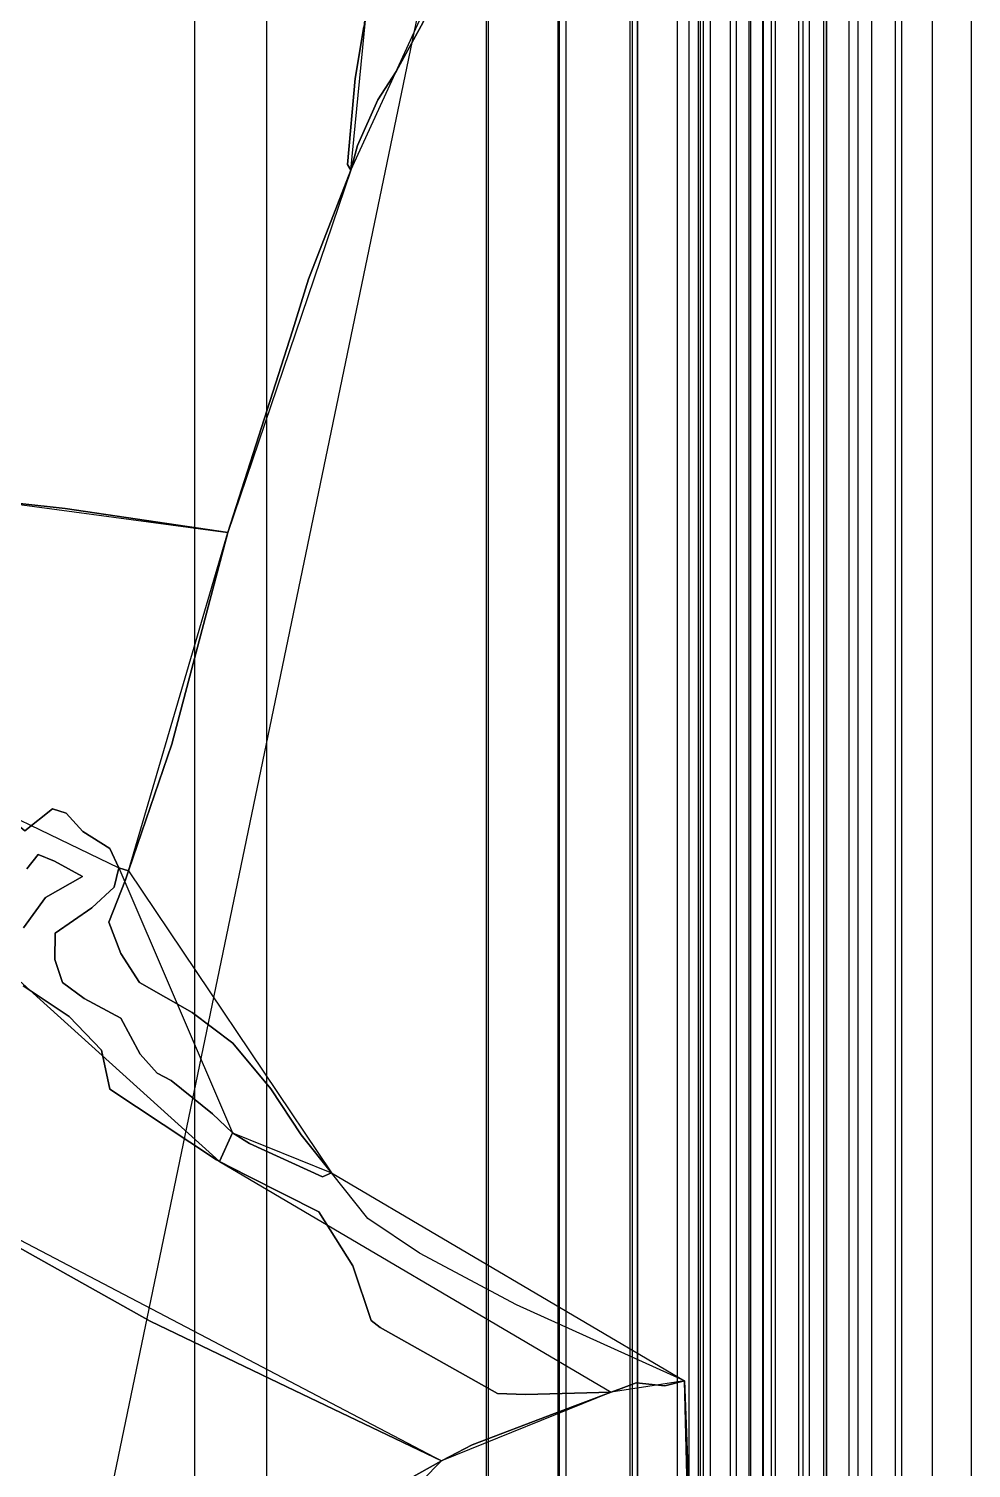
# Model space of a CAD drawing. Extents: x -6790 to 12600, y -1098 to 2171.
# Drawn here: x 1001.5 to 1089.3, y 358.6 to 492.6 of the extents above; entities that cross this region are included whole.
import ezdxf

# ---------------------------------------------------------------- set-up
doc = ezdxf.new("R2010")
doc.units = 0

msp = doc.modelspace()

# ---------------------------------------------------------------- linework, layer by layer
for points in [[(-7.08, 736.63), (1089.28, 736.63), (1089.28, -7.08), (-7.08, -7.08), (-7.08, 736.63)], [(-7, 729.06), (1082.8, 729.06), (1082.8, -7), (-7, -7), (-7, 729.06)], [(962.98, 0), (0, 0), (0, 729.55), (962.98, 729.55), (1082.21, 729.55), (1082.21, 684.35), (1082.21, 647.53), (1082.21, 629.33), (1082.21, 621.61), (1082.21, 608.99), (1082.21, 143.11), (1082.21, 79.56), (1082.21, 36.87), (1082.21, 0), (962.98, 0)], [(-6.94, 722.27), (1075.52, 722.27), (1075.52, -6.94), (-6.94, -6.94), (-6.94, 722.27)], [(-6.94, 722.27), (1075.52, 722.27), (1075.52, -6.94), (-6.94, -6.94), (-6.94, 722.27)], [(935.17, 0), (0, 0), (0, 722.06), (957.79, 722.06), (1075.8, 722.06), (1075.8, 677.32), (935.17, 0)], [(-6.92, 720.6), (1085.66, 720.6), (1085.66, -6.92), (-6.92, -6.92), (-6.92, 720.6)], [(-6.9, 718.36), (1069.9, 718.36), (1069.9, -6.9), (-6.9, -6.9), (-6.9, 718.36)], [(951.67, 0), (0, 0), (0, 715.33), (951.67, 715.33), (1068.58, 715.33), (1068.58, 671.01), (1068.58, 634.91), (1068.58, 617.06), (1068.58, 609.49), (1068.58, 597.12), (1068.58, 140.32), (1068.58, 78.01), (1068.58, 36.15), (1068.58, 0), (951.67, 0)], [(951.67, 0), (0, 0), (0, 715.33), (951.67, 715.33), (1068.58, 715.33), (1068.58, 671.01), (1068.58, 634.91), (1068.58, 617.06), (1068.58, 609.49), (1068.58, 597.12), (1068.58, 140.32), (1068.58, 78.01), (1068.58, 36.15), (1068.58, 0), (951.67, 0)], [(962.1, 0), (0, 0), (0, 713.68), (962.1, 713.68), (1078.73, 713.68), (1078.73, 669.46), (1078.73, 633.44), (1078.73, 615.64), (1078.73, 608.09), (1078.73, 595.74), (1078.73, 140), (1078.73, 77.83), (1078.73, 36.07), (1078.73, 0), (962.1, 0)], [(-6.84, 712.46), (1069.85, 712.46), (1069.85, -6.84), (-6.84, -6.84), (-6.84, 712.46)], [(-6.84, 712.33), (1068.74, 712.33), (1068.74, -6.84), (-6.84, -6.84), (-6.84, 712.33)], [(-6.84, 712.33), (1077.89, 712.33), (1077.89, -6.84), (-6.84, -6.84), (-6.84, 712.33)], [(-6.84, 711.5), (1057.72, 711.5), (1057.72, -6.84), (-6.84, -6.84), (-6.84, 711.5)], [(946.73, 0), (0, 0), (0, 711.46), (946.73, 711.46), (1063, 711.46), (1063, 667.37), (1063, 631.47), (1063, 613.72), (1063, 606.19), (1063, 593.88), (1063, 139.56), (1063, 77.59), (1063, 35.96), (1063, 0), (946.73, 0)], [(-6.81, 709.32), (1070.67, 709.32), (1070.67, -6.81), (-6.81, -6.81), (-6.81, 709.32)], [(-6.8, 707.71), (1080, 707.71), (1080, -6.8), (-6.8, -6.8), (-6.8, 707.71)], [(-6.79, 706.62), (1064.98, 706.62), (1064.98, -6.79), (-6.79, -6.79), (-6.79, 706.62)], [(-6.78, 705.66), (1074.19, 705.66), (1074.19, -6.78), (-6.78, -6.78), (-6.78, 705.66)], [(947.69, 0), (0, 0), (0, 705.61), (947.69, 705.61), (1063, 705.61), (1063, 661.89), (1063, 626.28), (1063, 608.68), (1063, 601.22), (1063, 589.01), (1063, 138.42), (1063, 76.95), (1063, 35.66), (1063, 0), (947.69, 0)], [(946.6, 0), (0, 0), (0, 705.49), (946.6, 705.49), (1061.9, 705.49), (1061.9, 661.78), (1061.9, 626.17), (1061.9, 608.57), (1061.9, 601.11), (1061.9, 588.9), (1061.9, 138.39), (1061.9, 76.94), (1061.9, 35.66), (1061.9, 0), (946.6, 0)], [(955.75, 0), (0, 0), (0, 705.49), (955.75, 705.49), (1071.04, 705.49), (1071.04, 661.78), (1071.04, 626.17), (1071.04, 608.57), (1071.04, 601.11), (1071.04, 588.9), (1071.04, 138.39), (1071.04, 76.94), (1071.04, 35.66), (1071.04, 0), (955.75, 0)], [(-6.76, 704.06), (1073.61, 704.06), (1073.61, -6.76), (-6.76, -6.76), (-6.76, 704.06)], [(935.72, 0), (0, 0), (0, 704.66), (935.72, 704.66), (1050.88, 704.66), (1050.88, 661), (1050.88, 625.44), (1050.88, 607.86), (1050.88, 600.41), (1050.88, 588.21), (1050.88, 138.23), (1050.88, 76.85), (1050.88, 35.61), (1050.88, 0), (935.72, 0)], [(949.05, 0), (0, 0), (0, 702.5), (949.05, 702.5), (1063.86, 702.5), (1063.86, 658.98), (1063.86, 623.52), (1063.86, 605.99), (1063.86, 598.57), (1063.86, 586.41), (1063.86, 137.81), (1063.86, 76.61), (1063.86, 35.51), (1063.86, 0), (949.05, 0)], [(-6.74, 701.17), (1064.32, 701.17), (1064.32, -6.74), (-6.74, -6.74), (-6.74, 701.17)], [(958.65, 0), (0, 0), (0, 700.91), (958.65, 700.91), (1073.2, 700.91), (1073.2, 657.49), (1073.2, 622.11), (1073.2, 604.63), (1073.2, 597.21), (1073.2, 585.09), (1073.2, 137.49), (1073.2, 76.44), (1073.2, 35.43), (1073.2, 0), (958.65, 0)], [(943.82, 0), (0, 0), (0, 699.83), (943.82, 699.83), (1058.2, 699.83), (1058.2, 656.47), (1058.2, 621.15), (1058.2, 603.69), (1058.2, 596.29), (1058.2, 584.18), (1058.2, 137.28), (1058.2, 76.32), (1058.2, 35.37), (1058.2, 0), (943.82, 0)], [(-6.71, 698.93), (1023.67, 698.93), (1023.67, -6.71), (-6.71, -6.71), (-6.71, 698.93)], [(953.19, 0), (0, 0), (0, 698.88), (953.19, 698.88), (1067.41, 698.88), (1067.41, 655.58), (1067.41, 620.31), (1067.41, 602.87), (1067.41, 595.48), (1067.41, 583.39), (1067.41, 137.1), (1067.41, 76.22), (1067.41, 35.32), (1067.41, 0), (953.19, 0)], [(952.89, 0), (0, 0), (0, 697.29), (952.89, 697.29), (1066.84, 697.29), (1066.84, 654.09), (1066.84, 618.9), (1066.84, 601.5), (1066.84, 594.13), (1066.84, 582.06), (1066.84, 136.78), (1066.84, 76.05), (1066.84, 35.24), (1066.84, 0), (952.89, 0)], [(-6.68, 695.53), (1050.8, 695.53), (1050.8, -6.68), (-6.68, -6.68), (-6.68, 695.53)], [(-6.68, 695.15), (1058.21, 695.15), (1058.21, -6.68), (-6.68, -6.68), (-6.68, 695.15)], [(903.83, 0), (0, 0), (0, 692.21), (903.83, 692.21), (1016.96, 692.21), (1016.96, 649.33), (1016.96, 614.39), (1016.96, 597.12), (1016.96, 589.8), (1016.96, 577.82), (1016.96, 135.79), (1016.96, 75.49), (1016.96, 34.99), (1016.96, 0), (903.83, 0)], [(-6.62, 689.25), (1050.92, 689.25), (1050.92, -6.62), (-6.62, -6.62), (-6.62, 689.25)], [(931.54, 0), (0, 0), (0, 688.85), (931.54, 688.85), (1044.12, 688.85), (1044.12, 646.17), (1044.12, 611.4), (1044.12, 594.22), (1044.12, 586.93), (1044.12, 575.01), (1044.12, 135.13), (1044.12, 75.12), (1044.12, 34.82), (1044.12, 0), (931.54, 0)], [(939.02, 0), (0, 0), (0, 688.47), (939.02, 688.47), (1051.54, 688.47), (1051.54, 645.81), (1051.54, 611.07), (1051.54, 593.89), (1051.54, 586.61), (1051.54, 574.7), (1051.54, 135.05), (1051.54, 75.08), (1051.54, 34.8), (1051.54, 0), (939.02, 0)], [(932.74, 0), (0, 0), (0, 682.63), (932.74, 682.63), (1044.3, 682.63), (1044.3, 640.33), (1044.3, 605.88), (1044.3, 588.85), (1044.3, 581.63), (1044.3, 569.82), (1044.3, 133.91), (1044.3, 74.45), (1044.3, 34.5), (1044.3, 0), (932.74, 0)], [(-6.55, 681.62), (1064.05, 681.62), (1064.05, -6.55), (-6.55, -6.55), (-6.55, 681.62)], [(947.17, 0), (0, 0), (0, 675.07), (947.17, 675.07), (1057.5, 675.07), (1057.5, 633.24), (1057.5, 599.17), (1057.5, 582.33), (1057.5, 575.19), (1057.5, 563.51), (1057.5, 132.42), (1057.5, 73.62), (1057.5, 34.12), (1057.5, 0), (947.17, 0)], [(1075.8, 640.88), (1075.8, 622.87), (1075.8, 615.23), (1075.8, 602.74), (1075.8, 165.37), (1075.8, 640.88)], [(1034.01, 504.89), (1033.48, 500.26), (1032.75, 492.82), (1031.92, 488.01), (1031.21, 480), (1031.52, 479.47), (1034.01, 504.89)], [(1034.01, 504.89), (1033.48, 500.26), (1032.75, 492.82), (1031.92, 488.01), (1031.21, 480), (1031.52, 479.47), (1032.16, 481.76), (1034.04, 486.02), (1035.74, 488.64), (1038.27, 493.23), (1040.32, 497.57), (1042.79, 504.05), (1034.57, 504.79), (1034.01, 504.89)], [(1034.57, 504.79), (1034.01, 504.89), (1033.48, 500.26), (1032.75, 492.82), (1031.92, 488.01), (1031.21, 480), (1031.52, 479.47), (1032.16, 481.76), (1034.04, 486.02), (1035.74, 488.64), (1038.27, 493.23), (1040.32, 497.57), (1042.79, 504.05), (1034.57, 504.79)], [(1042.79, 504.05), (1040.32, 497.57), (1038.27, 493.23), (1035.74, 488.64), (1034.04, 486.02), (1032.16, 481.76), (1031.52, 479.47), (1042.79, 504.05)], [(1020.09, 445.75), (1026.1, 464.5), (1027.59, 469.33), (1031.52, 479.47), (1020.09, 445.75)], [(996.73, 448.88), (1004.94, 447.97), (1020.09, 445.75), (1014.85, 426.04), (1010.84, 414.26), (1010.83, 414.24), (1009.94, 414.54), (1009.08, 416.33), (1006.59, 417.91), (1005.03, 419.62), (1003.75, 420.03), (1001.17, 417.99), (1000.44, 418.58), (996.36, 416.02), (995.85, 419.15), (995.01, 422.08), (992.43, 422.98), (993.48, 428.34), (995.08, 438.49), (996.73, 448.88)], [(1005.03, 419.62), (1006.59, 417.91), (1009.08, 416.33), (1009.94, 414.54), (1010.84, 414.26), (1014.85, 426.04), (1020.09, 445.75), (1004.94, 447.97), (996.73, 448.88), (995.08, 438.49), (993.48, 428.34), (992.43, 422.98), (995.01, 422.08), (995.85, 419.15), (996.36, 416.02), (1000.44, 418.58), (1001.17, 417.99), (1003.75, 420.03), (1005.03, 419.62)], [(1020.09, 445.75), (1004.94, 447.97), (996.73, 448.88), (1020.09, 445.75)], [(1020.09, 445.75), (1014.85, 426.04), (1010.84, 414.26), (1020.09, 445.75)], [(1009.94, 414.54), (1009.08, 416.33), (1006.59, 417.91), (1005.03, 419.62), (1003.75, 420.03), (1001.17, 417.99), (1000.44, 418.58), (996.36, 416.02), (995.85, 419.15), (995.01, 422.08), (992.43, 422.98), (1009.94, 414.54)], [(1020.51, 389.87), (1018.65, 391.62), (1014.8, 394.73), (1013.49, 395.41), (1011.92, 397.18), (1010.11, 400.54), (1006.7, 402.37), (1004.68, 403.87), (1003.97, 406), (1003.99, 408.45), (1007.41, 410.81), (1009.5, 412.72), (1009.94, 414.54), (1020.51, 389.87)], [(1016.76, 401.06), (1020.53, 398.21), (1024.09, 393.96), (1026.89, 389.68), (1029.74, 386.13), (1028.9, 385.76), (1022.09, 388.86), (1020.51, 389.87), (1018.65, 391.62), (1014.8, 394.73), (1013.49, 395.41), (1011.92, 397.18), (1010.11, 400.54), (1006.7, 402.37), (1004.68, 403.87), (1003.97, 406), (1003.99, 408.45), (1007.41, 410.81), (1009.5, 412.72), (1009.94, 414.54), (1010.83, 414.24), (1010.55, 413.41), (1009.01, 409.48), (1010.12, 406.55), (1011.86, 403.87), (1016.76, 401.06)], [(1007.41, 410.81), (1003.99, 408.45), (1003.97, 406), (1004.68, 403.87), (1006.7, 402.37), (1010.11, 400.54), (1011.92, 397.18), (1013.49, 395.41), (1014.8, 394.73), (1018.65, 391.62), (1020.51, 389.87), (1022.09, 388.86), (1028.9, 385.76), (1029.74, 386.13), (1026.89, 389.68), (1024.09, 393.96), (1020.53, 398.21), (1016.76, 401.06), (1011.86, 403.87), (1010.12, 406.55), (1009.01, 409.48), (1010.55, 413.41), (1010.84, 414.26), (1009.94, 414.54), (1009.5, 412.72), (1007.41, 410.81)], [(1029.74, 386.13), (1026.89, 389.68), (1024.09, 393.96), (1020.53, 398.21), (1016.76, 401.06), (1011.86, 403.87), (1010.12, 406.55), (1009.01, 409.48), (1010.55, 413.41), (1010.84, 414.26), (1029.74, 386.13)], [(1039.97, 359.35), (1025.58, 366.23), (1012.84, 372.32), (1001.67, 378.61), (991.86, 384.13), (983.57, 388.46), (976.84, 392.36), (969.18, 396.4), (1039.97, 359.35)], [(1062.59, 366.77), (1046.94, 373.86), (1037.93, 378.67), (1033.1, 381.9), (1029.74, 386.13), (1028.9, 385.76), (1022.09, 388.86), (1020.51, 389.87), (1019.3, 387.19), (1021.98, 385.83), (1028.54, 382.5), (1031.7, 377.5), (1033.43, 372.4), (1034.26, 371.74), (1045.18, 365.6), (1047.8, 365.5), (1055.77, 365.73), (1056.68, 366.08), (1058.08, 366.6), (1060.77, 366.33), (1062.59, 366.77)], [(1029.74, 386.13), (1028.9, 385.76), (1022.09, 388.86), (1020.51, 389.87), (1019.3, 387.19), (1021.98, 385.83), (1028.54, 382.5), (1031.7, 377.5), (1033.43, 372.4), (1034.26, 371.74), (1045.18, 365.6), (1047.8, 365.5), (1055.77, 365.73), (1056.68, 366.08), (1058.08, 366.6), (1060.77, 366.33), (1062.59, 366.77), (1046.94, 373.86), (1037.93, 378.67), (1033.1, 381.9), (1029.74, 386.13)], [(1029.74, 386.13), (1028.9, 385.76), (1022.09, 388.86), (1020.51, 389.87), (1029.74, 386.13)], [(1055.77, 365.73), (1047.8, 365.5), (1045.18, 365.6), (1034.26, 371.74), (1033.43, 372.4), (1031.7, 377.5), (1028.54, 382.5), (1021.98, 385.83), (1019.3, 387.19), (1055.77, 365.73)], [(1062.59, 366.77), (1046.94, 373.86), (1037.93, 378.67), (1033.1, 381.9), (1029.74, 386.13), (1062.59, 366.77)], [(1055.77, 365.73), (1056.68, 366.08), (1058.08, 366.6), (1060.77, 366.33), (1062.59, 366.77), (1055.77, 365.73)], [(1062.59, 366.77), (1062.92, 357.94), (1063.12, 353.74), (1063, 350.4), (1062.59, 366.77)], [(1062.59, 366.77), (1062.92, 357.94), (1063.12, 353.74), (1063, 350.4), (1062.59, 366.77)], [(1039.97, 359.35), (1042.82, 360.84), (1050.48, 363.74), (1055.77, 365.73), (1039.97, 359.35)], [(1020.11, 339.15), (1024.79, 345), (1028.07, 349.5), (1032.74, 354.05), (1035.74, 356.97), (1039.97, 359.35), (1020.11, 339.15)]]:
    msp.add_lwpolyline(points, close=True)
for points in [[(993.96, 497.79), (992.26, 490.98), (998.66, 487.96), (997.96, 480.39), (997.93, 480.19), (996.91, 473.19), (996.1, 464.72), (993.86, 449.18), (996.73, 448.88), (1004.94, 447.97), (1020.09, 445.75), (1020.09, 445.75), (1026.1, 464.5), (1027.59, 469.33), (1031.52, 479.47), (1031.21, 480), (1031.92, 488.01), (1032.75, 492.82)], [(1032.75, 492.82), (1031.92, 488.01), (1031.21, 480), (1031.52, 479.47), (1027.59, 469.33), (1026.1, 464.5), (1020.09, 445.75), (1004.94, 447.97), (996.73, 448.88), (993.86, 449.18), (996.1, 464.72), (996.91, 473.19), (997.93, 480.19), (997.96, 480.39), (998.66, 487.96), (992.26, 490.98), (993.96, 497.79)], [(968.21, 433.29), (1019.3, 387.19), (1019.3, 387.19), (1019.02, 387.34), (1009.1, 393.93), (1008.33, 397.56), (1005.31, 400.7), (1001.01, 403.55)], [(1001.17, 417.99), (1003.75, 420.03), (1005.03, 419.62), (1006.59, 417.91), (1009.08, 416.33), (1009.94, 414.54), (1009.5, 412.72), (1007.41, 410.81), (1003.99, 408.45), (1003.97, 406), (1004.68, 403.87), (1006.7, 402.37), (1010.11, 400.54), (1011.92, 397.18), (1013.49, 395.41), (1014.8, 394.73), (1018.65, 391.62), (1020.51, 389.87), (1019.3, 387.19), (1019.02, 387.34), (1009.1, 393.93), (1008.33, 397.56), (1005.31, 400.7), (1001.01, 403.55)], [(1001.01, 403.55), (1005.31, 400.7), (1008.33, 397.56), (1009.1, 393.93), (1019.02, 387.34), (1019.3, 387.19), (1020.51, 389.87), (1018.65, 391.62), (1014.8, 394.73), (1013.49, 395.41), (1011.92, 397.18), (1010.11, 400.54), (1006.7, 402.37), (1004.68, 403.87), (1003.97, 406), (1003.99, 408.45), (1007.41, 410.81), (1009.5, 412.72), (1009.94, 414.54), (1009.08, 416.33), (1006.59, 417.91), (1005.03, 419.62), (1003.75, 420.03), (1001.17, 417.99)], [(1001.05, 408.95), (1003.11, 411.78), (1006.54, 413.73), (1003.94, 415.14), (1002.42, 415.76), (1001.36, 414.43)], [(1001.05, 408.95), (1003.11, 411.78), (1006.54, 413.73), (1003.94, 415.14), (1002.42, 415.76), (1001.36, 414.43)], [(1001.36, 414.43), (1002.42, 415.76), (1003.94, 415.14), (1006.54, 413.73), (1003.11, 411.78), (1001.05, 408.95)], [(1001.36, 414.43), (1002.42, 415.76), (1003.94, 415.14), (1006.54, 413.73), (1003.11, 411.78), (1001.05, 408.95)], [(1001.05, 408.95), (1003.11, 411.78), (1006.54, 413.73), (1003.94, 415.14), (1002.42, 415.76), (1001.36, 414.43)], [(1001.01, 403.55), (1005.31, 400.7), (1008.33, 397.56), (1009.1, 393.93), (1019.02, 387.34), (1019.3, 387.19), (1021.98, 385.83), (1028.54, 382.5), (1031.7, 377.5), (1033.43, 372.4), (1034.26, 371.74), (1045.18, 365.6), (1047.8, 365.5), (1055.77, 365.73), (1050.48, 363.74), (1042.82, 360.84), (1039.97, 359.35), (1025.58, 366.23), (1012.84, 372.32), (1001.67, 378.61), (991.86, 384.13)], [(991.86, 384.13), (1001.67, 378.61), (1012.84, 372.32), (1025.58, 366.23), (1039.97, 359.35), (1042.82, 360.84), (1050.48, 363.74), (1055.77, 365.73), (1047.8, 365.5), (1045.18, 365.6), (1034.26, 371.74), (1033.43, 372.4), (1031.7, 377.5), (1028.54, 382.5), (1021.98, 385.83), (1019.3, 387.19), (1019.02, 387.34), (1009.1, 393.93), (1008.33, 397.56), (1005.31, 400.7), (1001.01, 403.55)], [(1035.74, 356.97), (1039.97, 359.35), (1025.58, 366.23), (1012.84, 372.32), (1001.67, 378.61), (991.86, 384.13), (983.57, 388.46), (976.84, 392.36), (969.18, 396.4), (967.83, 392.27), (966.37, 383.71), (965.57, 378.09), (965.14, 374.27), (968.15, 372.31), (978.07, 366.31), (984.57, 361.96), (989.42, 359.23), (992.12, 356.97)], [(1035.74, 356.97), (1039.97, 359.35), (1025.58, 366.23), (1012.84, 372.32), (1001.67, 378.61), (991.86, 384.13), (983.57, 388.46), (976.84, 392.36), (969.18, 396.4), (969.18, 396.4), (967.83, 392.27), (966.37, 383.71), (965.57, 378.09), (965.14, 374.27), (968.15, 372.31), (978.07, 366.31), (984.57, 361.96), (989.42, 359.23), (992.12, 356.97)], [(1062.92, 357.94), (1062.59, 366.77), (1060.77, 366.33), (1058.08, 366.6), (1056.68, 366.08), (1055.77, 365.73), (1050.48, 363.74), (1042.82, 360.84), (1039.97, 359.35), (1035.74, 356.97)], [(1035.74, 356.97), (1039.97, 359.35), (1042.82, 360.84), (1050.48, 363.74), (1055.77, 365.73), (1056.68, 366.08), (1058.08, 366.6), (1060.77, 366.33), (1062.59, 366.77), (1062.92, 357.94)]]:
    msp.add_lwpolyline(points)

doc.saveas('drawing.dxf')
